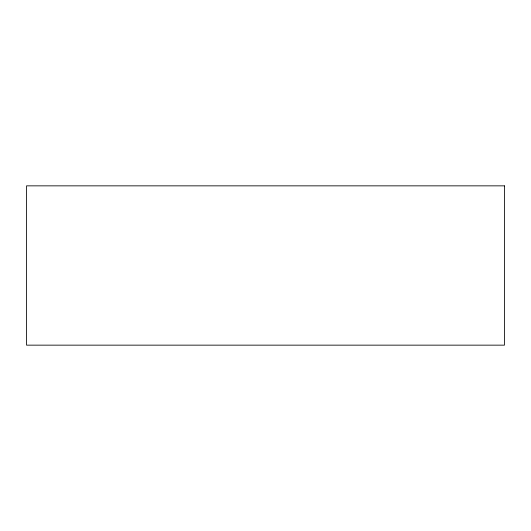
<?xml version="1.0" encoding="UTF-8"?>
<svg xmlns="http://www.w3.org/2000/svg" width="531" height="531" viewBox="0 0 531 531"><rect width="100%" height="100%" fill="white"/><g stroke="black" fill="none" stroke-linecap="round" stroke-linejoin="round"><path stroke-width="0.8" d="M504.45 185.85L26.55 185.85L26.55 345.15L504.45 345.15L504.45 185.85"/></g></svg>
